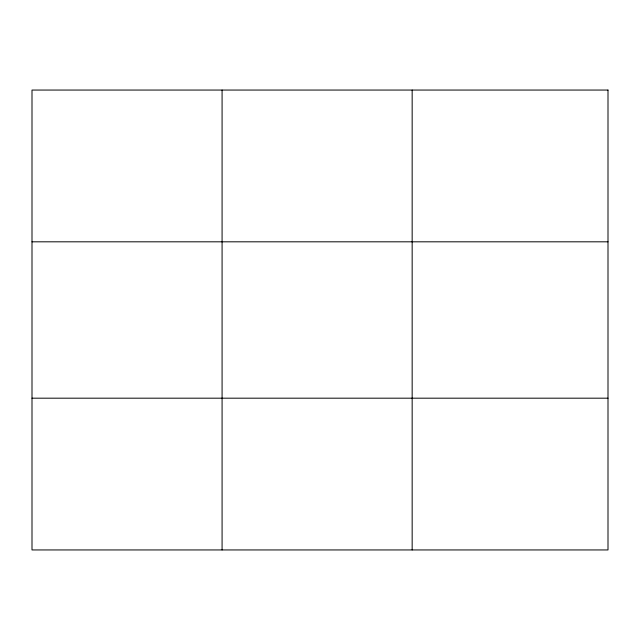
<?xml version="1.0" encoding="UTF-8"?>
<svg xmlns="http://www.w3.org/2000/svg" width="640" height="640" viewBox="0 0 640 640"><rect width="100%" height="100%" fill="white"/><g stroke="black" fill="none" stroke-linecap="round" stroke-linejoin="round"><path stroke-width="0.96" d="M222.08 549.944L222.08 90.056M412.16 549.944L412.16 90.056M32 241.816L608 241.816M32 398.184L608 398.184M608 90.056L608 549.944L32 549.944L32 90.056L608 90.056"/></g></svg>
